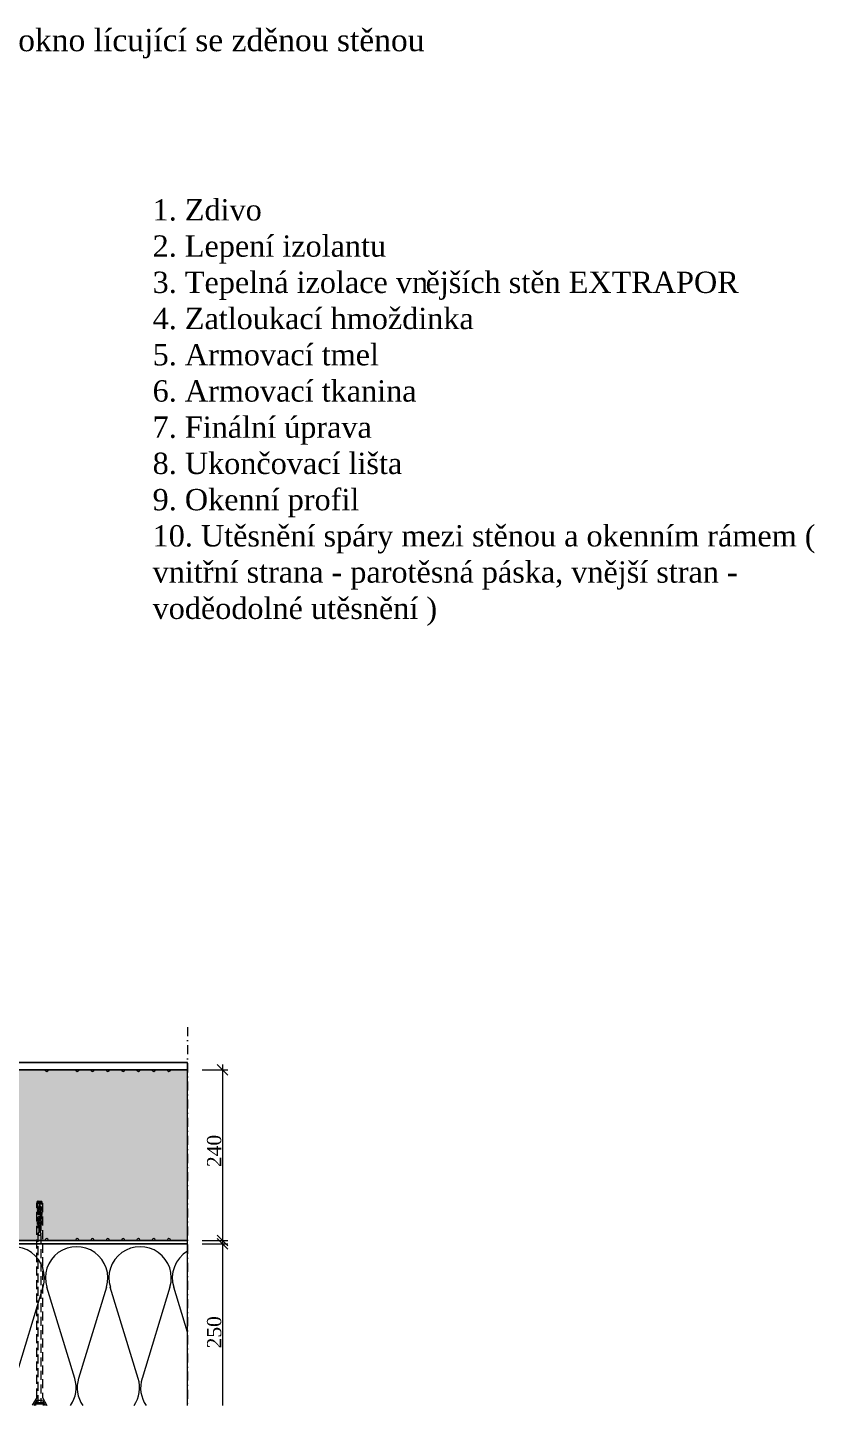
# Model space of a CAD drawing. Header units: millimetres. Extents: x 3755 to 11066, y 2401 to 4339.
# Drawn here: x 9959 to 11066, y 2401 to 4339 of the extents above; entities that cross this region are included whole.
import ezdxf

# ---------------------------------------------------------------- set-up
doc = ezdxf.new("R2010")
doc.units = ezdxf.units.MM
doc.linetypes.add('IMPORT-DASHDOT _2_', pattern=[25.4, 12.7, -6.35, 0, -6.35])
doc.linetypes.add('IMPORT-DASHED', pattern=[19.05, 12.7, -6.35])
for name, color, linetype, lineweight in [('A-DETL', 90, 'Continuous', 18), ('A-DETL-GENF', 92, 'Continuous', 18), ('A-DETL-THIN', 151, 'Continuous', 18), ('G-ANNO-TEXT', 231, 'Continuous', 9)]:
    doc.layers.add(name, color=color, linetype=linetype, lineweight=lineweight)
doc.styles.add('Times New Roman_1', font='times.ttf', dxfattribs={"height": 20})
doc.styles.add('Times New Roman_2', font='times.ttf', dxfattribs={"height": 30})
doc.styles.add('Times New Roman_3', font='times.ttf', dxfattribs={"height": 31.25})

msp = doc.modelspace()

# ---------------------------------------------------------------- hatches: boundary and pattern name
at = {"layer": 'A-DETL-GENF'}
msp.add_hatch(color=30, dxfattribs=at).paths.add_polyline_path([(9945.2, 2633.2), (9983.2, 2633.2), (9983.3, 2633.9), (9983.5, 2634.5), (9983.9, 2635), (9984.5, 2635.4), (9985.1, 2635.6), (9985.7, 2635.7), (9986.4, 2635.6), (9987, 2635.4), (9987.5, 2635), (9987.9, 2634.5), (9988.1, 2633.9), (9988.2, 2633.2), (10026.2, 2633.2), (10026.3, 2633.9), (10026.5, 2634.5), (10026.9, 2635), (10027.5, 2635.4), (10028.1, 2635.6), (10028.7, 2635.7), (10029.4, 2635.6), (10030, 2635.4), (10030.5, 2635), (10030.9, 2634.5), (10031.1, 2633.9), (10031.2, 2633.2), (10047.7, 2633.2), (10047.8, 2633.9), (10048, 2634.5), (10048.4, 2635), (10049, 2635.4), (10049.6, 2635.6), (10050.2, 2635.7), (10050.9, 2635.6), (10051.5, 2635.4), (10052, 2635), (10052.4, 2634.5), (10052.6, 2633.9), (10052.7, 2633.2), (10069.2, 2633.2), (10069.3, 2633.9), (10069.5, 2634.5), (10069.9, 2635), (10070.5, 2635.4), (10071.1, 2635.6), (10071.7, 2635.7), (10072.4, 2635.6), (10073, 2635.4), (10073.5, 2635), (10073.9, 2634.5), (10074.1, 2633.9), (10074.2, 2633.2), (10090.7, 2633.2), (10090.8, 2633.9), (10091, 2634.5), (10091.4, 2635), (10092, 2635.4), (10092.6, 2635.6), (10093.2, 2635.7), (10093.9, 2635.6), (10094.5, 2635.4), (10095, 2635), (10095.4, 2634.5), (10095.6, 2633.9), (10095.7, 2633.2), (10112.2, 2633.2), (10112.3, 2633.9), (10112.5, 2634.5), (10112.9, 2635), (10113.5, 2635.4), (10114.1, 2635.6), (10114.7, 2635.7), (10115.4, 2635.6), (10116, 2635.4), (10116.5, 2635), (10116.9, 2634.5), (10117.1, 2633.9), (10117.2, 2633.2), (10133.7, 2633.2), (10133.8, 2633.9), (10134, 2634.5), (10134.4, 2635), (10135, 2635.4), (10135.6, 2635.6), (10136.2, 2635.7), (10136.9, 2635.6), (10137.5, 2635.4), (10138, 2635), (10138.4, 2634.5), (10138.6, 2633.9), (10138.7, 2633.2), (10155.2, 2633.2), (10155.3, 2633.9), (10155.5, 2634.5), (10155.9, 2635), (10156.5, 2635.4), (10157.1, 2635.6), (10157.7, 2635.7), (10158.4, 2635.6), (10159, 2635.4), (10159.5, 2635), (10159.9, 2634.5), (10160.1, 2633.9), (10160.2, 2633.2), (10183.7, 2633.2), (10183.7, 2873.2), (10160.2, 2873.2), (10160.1, 2872.6), (10159.9, 2872), (10159.5, 2871.4), (10159, 2871.1), (10158.4, 2870.8), (10157.7, 2870.7), (10157.1, 2870.8), (10156.5, 2871.1), (10155.9, 2871.4), (10155.5, 2872), (10155.3, 2872.6), (10155.2, 2873.2), (10138.7, 2873.2), (10138.6, 2872.6), (10138.4, 2872), (10138, 2871.4), (10137.5, 2871.1), (10136.9, 2870.8), (10136.2, 2870.7), (10135.6, 2870.8), (10135, 2871.1), (10134.4, 2871.4), (10134, 2872), (10133.8, 2872.6), (10133.7, 2873.2), (10117.2, 2873.2), (10117.1, 2872.6), (10116.9, 2872), (10116.5, 2871.4), (10116, 2871.1), (10115.4, 2870.8), (10114.7, 2870.7), (10114.1, 2870.8), (10113.5, 2871.1), (10112.9, 2871.4), (10112.5, 2872), (10112.3, 2872.6), (10112.2, 2873.2), (10095.7, 2873.2), (10095.6, 2872.6), (10095.4, 2872), (10095, 2871.4), (10094.5, 2871.1), (10093.9, 2870.8), (10093.2, 2870.7), (10092.6, 2870.8), (10092, 2871.1), (10091.4, 2871.4), (10091, 2872), (10090.8, 2872.6), (10090.7, 2873.2), (10074.2, 2873.2), (10074.1, 2872.6), (10073.9, 2872), (10073.5, 2871.4), (10073, 2871.1), (10072.4, 2870.8), (10071.7, 2870.7), (10071.1, 2870.8), (10070.5, 2871.1), (10069.9, 2871.4), (10069.5, 2872), (10069.3, 2872.6), (10069.2, 2873.2), (10052.7, 2873.2), (10052.6, 2872.6), (10052.4, 2872), (10052, 2871.4), (10051.5, 2871.1), (10050.9, 2870.8), (10050.2, 2870.7), (10049.6, 2870.8), (10049, 2871.1), (10048.4, 2871.4), (10048, 2872), (10047.8, 2872.6), (10047.7, 2873.2), (10031.2, 2873.2), (10031.1, 2872.6), (10030.9, 2872), (10030.5, 2871.4), (10030, 2871.1), (10029.4, 2870.8), (10028.7, 2870.7), (10028.1, 2870.8), (10027.5, 2871.1), (10026.9, 2871.4), (10026.5, 2872), (10026.3, 2872.6), (10026.2, 2873.2), (9988.2, 2873.2), (9988.1, 2872.6), (9987.9, 2872), (9987.5, 2871.4), (9987, 2871.1), (9986.4, 2870.8), (9985.7, 2870.7), (9985.1, 2870.8), (9984.5, 2871.1), (9983.9, 2871.4), (9983.5, 2872), (9983.3, 2872.6), (9983.2, 2873.2), (9945.2, 2873.2), (9945.1, 2872.6), (9944.9, 2872), (9944.5, 2871.4), (9944, 2871.1), (9943.4, 2870.8), (9942.7, 2870.7), (9942.1, 2870.8), (9941.5, 2871.1), (9940.9, 2871.4), (9940.5, 2872), (9940.3, 2872.6), (9940.2, 2873.2), (9923.7, 2873.2), (9923.6, 2872.6), (9923.4, 2872), (9923, 2871.4), (9922.5, 2871.1), (9921.9, 2870.8), (9921.2, 2870.7), (9920.6, 2870.8), (9920, 2871.1), (9919.4, 2871.4), (9919, 2872), (9918.8, 2872.6), (9918.7, 2873.2), (9902.2, 2873.2), (9902.1, 2872.6), (9901.9, 2872), (9901.5, 2871.4), (9901, 2871.1), (9900.4, 2870.8), (9899.7, 2870.7), (9899.1, 2870.8), (9898.5, 2871.1), (9897.9, 2871.4), (9897.5, 2872), (9897.3, 2872.6), (9897.2, 2873.2), (9880.7, 2873.2), (9880.6, 2872.6), (9880.4, 2872), (9880, 2871.4), (9879.5, 2871.1), (9878.9, 2870.8), (9878.2, 2870.7), (9877.6, 2870.8), (9877, 2871.1), (9876.4, 2871.4), (9876, 2872), (9875.8, 2872.6), (9875.7, 2873.2), (9859.2, 2873.2), (9859.1, 2872.6), (9858.9, 2872), (9858.5, 2871.4), (9858, 2871.1), (9857.4, 2870.8), (9856.7, 2870.7), (9856.1, 2870.8), (9855.5, 2871.1), (9854.9, 2871.4), (9854.5, 2872), (9854.3, 2872.6), (9854.2, 2873.2), (9816.7, 2873.2), (9816.2, 2873.1), (9815.7, 2872.9), (9815.3, 2872.6), (9815, 2872.2), (9814.8, 2871.7), (9814.7, 2871.2), (9814.8, 2854), (9814.9, 2853.6), (9815.1, 2853.2), (9815.4, 2852.9), (9815.7, 2852.6), (9827, 2846), (9827.3, 2845.7), (9827.5, 2845.4), (9827.7, 2845), (9827.7, 2844.6), (9827.7, 2816.5), (9827.5, 2816.1), (9827.3, 2815.7), (9827, 2815.4), (9826.7, 2815.1), (9815.4, 2808.5), (9815.1, 2808.2), (9814.9, 2807.9), (9814.8, 2807.5), (9814.7, 2807.1), (9814.8, 2792), (9814.9, 2791.6), (9815.1, 2791.2), (9815.4, 2790.9), (9815.7, 2790.6), (9827, 2784), (9827.3, 2783.7), (9827.5, 2783.4), (9827.7, 2783), (9827.7, 2782.6), (9827.7, 2754.5), (9827.5, 2754.1), (9827.3, 2753.7), (9827, 2753.4), (9826.7, 2753.1), (9815.4, 2746.5), (9815.1, 2746.2), (9814.9, 2745.9), (9814.8, 2745.5), (9814.7, 2745.1), (9814.8, 2730), (9814.9, 2729.6), (9815.1, 2729.2), (9815.4, 2728.9), (9815.7, 2728.6), (9827, 2722), (9827.3, 2721.7), (9827.5, 2721.4), (9827.7, 2721), (9827.7, 2720.6), (9827.7, 2692.5), (9827.5, 2692.1), (9827.3, 2691.7), (9827, 2691.4), (9826.7, 2691.1), (9815.4, 2684.5), (9815.1, 2684.2), (9814.9, 2683.9), (9814.8, 2683.5), (9814.7, 2683.1), (9814.8, 2668), (9814.9, 2667.6), (9815.1, 2667.2), (9815.4, 2666.9), (9815.7, 2666.6), (9827, 2660), (9827.3, 2659.7), (9827.5, 2659.4), (9827.7, 2659), (9827.7, 2658.6), (9827.7, 2635.2), (9827.8, 2634.7), (9828, 2634.2), (9828.3, 2633.8), (9828.7, 2633.5), (9829.2, 2633.3), (9829.7, 2633.2), (9854.2, 2633.2), (9854.3, 2633.9), (9854.5, 2634.5), (9854.9, 2635), (9855.5, 2635.4), (9856.1, 2635.6), (9856.7, 2635.7), (9857.4, 2635.6), (9858, 2635.4), (9858.5, 2635), (9858.9, 2634.5), (9859.1, 2633.9), (9859.2, 2633.2), (9875.7, 2633.2), (9875.8, 2633.9), (9876, 2634.5), (9876.4, 2635), (9877, 2635.4), (9877.6, 2635.6), (9878.2, 2635.7), (9878.9, 2635.6), (9879.5, 2635.4), (9880, 2635), (9880.4, 2634.5), (9880.6, 2633.9), (9880.7, 2633.2), (9897.2, 2633.2), (9897.3, 2633.9), (9897.5, 2634.5), (9897.9, 2635), (9898.5, 2635.4), (9899.1, 2635.6), (9899.7, 2635.7), (9900.4, 2635.6), (9901, 2635.4), (9901.5, 2635), (9901.9, 2634.5), (9902.1, 2633.9), (9902.2, 2633.2), (9918.7, 2633.2), (9918.8, 2633.9), (9919, 2634.5), (9919.4, 2635), (9920, 2635.4), (9920.6, 2635.6), (9921.2, 2635.7), (9921.9, 2635.6), (9922.5, 2635.4), (9923, 2635), (9923.4, 2634.5), (9923.6, 2633.9), (9923.7, 2633.2), (9940.2, 2633.2), (9940.3, 2633.9), (9940.5, 2634.5), (9940.9, 2635), (9941.5, 2635.4), (9942.1, 2635.6), (9942.7, 2635.7), (9943.4, 2635.6), (9944, 2635.4), (9944.5, 2635), (9944.9, 2634.5), (9945.1, 2633.9)])
h = msp.add_hatch(dxfattribs=at)
h.set_pattern_fill('FP_13', color=3, style=0, pattern_type=2)
h.set_pattern_definition([(90, (-3944.255, -3471.584), (11.112, 5.556), [0, -11.112])])
h.paths.add_polyline_path([(9988.1, 2628.2), (10183.7, 2628.2), (10183.7, 2633.2), (9839.6, 2633.2), (9839.6, 2628.2), (9983.3, 2628.2)])

# ---------------------------------------------------------------- linework, layer by layer
at = {"layer": 'A-DETL', "linetype": 'IMPORT-DASHDOT _2_'}
msp.add_line((10183.7, 2933.2), (10183.7, 2401.2), dxfattribs=at)
at = {"layer": 'A-DETL'}
for p, q in [((10183.7, 2883.2), (9789.6, 2883.2)), ((9789.6, 2883.2), (10183.7, 2883.2)), ((9814.7, 2873.2), (10183.7, 2873.2)), ((10183.7, 2873.2), (9814.7, 2873.2)), ((9945.2, 2873.2), (9983.2, 2873.2)), ((9988.2, 2873.2), (10026.2, 2873.2)), ((10031.2, 2873.2), (10047.7, 2873.2)), ((10052.7, 2873.2), (10069.2, 2873.2)), ((10074.2, 2873.2), (10090.7, 2873.2)), ((10095.7, 2873.2), (10112.2, 2873.2)), ((10117.2, 2873.2), (10133.7, 2873.2)), ((10138.7, 2873.2), (10155.2, 2873.2)), ((10160.2, 2873.2), (10183.7, 2873.2)), ((10183.7, 2873.2), (10183.7, 2883.2)), ((10183.7, 2633.2), (10183.7, 2873.2)), ((10204.3, 2873.2), (10240.6, 2873.2)), ((10240.6, 2865.7), (10225.6, 2880.7)), ((10233.1, 2880.7), (10233.1, 2628.2)), ((10225.6, 2640.7), (10240.6, 2625.7)), ((10240.6, 2620.7), (10225.6, 2635.7)), ((10183.7, 2633.2), (9814.7, 2633.2)), ((9814.7, 2633.2), (10183.7, 2633.2)), ((9814.7, 2628.2), (10183.7, 2628.2)), ((10183.7, 2628.2), (9814.7, 2628.2)), ((9814.7, 2628.2), (10183.7, 2628.2)), ((9983.2, 2633.2), (9945.2, 2633.2)), ((10026.2, 2633.2), (9988.2, 2633.2)), ((10047.7, 2633.2), (10031.2, 2633.2)), ((10069.2, 2633.2), (10052.7, 2633.2)), ((10090.7, 2633.2), (10074.2, 2633.2)), ((10112.2, 2633.2), (10095.7, 2633.2)), ((10133.7, 2633.2), (10117.2, 2633.2)), ((10155.2, 2633.2), (10138.7, 2633.2)), ((10183.7, 2633.2), (10160.2, 2633.2)), ((10183.7, 2628.2), (10183.7, 2633.2)), ((10183.7, 2401.2), (10183.7, 2628.2)), ((10204.3, 2633.2), (10240.6, 2633.2)), ((10204.3, 2628.2), (10240.6, 2628.2)), ((10233.1, 2633.2), (10233.1, 2401.2)), ((9980.5, 2567.5), (9941.4, 2439.2)), ((10025.1, 2438.9), (9986, 2567.2)), ((10069.7, 2567.5), (10030.6, 2439.2)), ((10114.4, 2438.9), (10075.2, 2567.2)), ((10159, 2567.5), (10119.9, 2439.2)), ((10183.7, 2504.2), (10164.5, 2567.2))]:
    msp.add_line(p, q, dxfattribs=at)
at = {"layer": 'A-DETL', "linetype": 'IMPORT-DASHED'}
for p, q in [((9971.6, 2412.3), (9971.6, 2685.7)), ((9971.6, 2685.7), (9979.6, 2685.7)), ((9971.6, 2684.5), (9972.8, 2684.5)), ((9971.6, 2679.5), (9974.4, 2679.5)), ((9971.6, 2677.5), (9977, 2677.5)), ((9972.6, 2688.2), (9978.6, 2688.2)), ((9973.6, 2678.2), (9975.6, 2683.2)), ((9973.6, 2402.7), (9973.6, 2678.2)), ((9977.4, 2685.7), (9973.9, 2685.7)), ((9973.9, 2685.7), (9977.4, 2685.7)), ((9974.6, 2688.2), (9974.6, 2685.4)), ((9975.5, 2684.5), (9979.6, 2684.5)), ((9975.6, 2683.2), (9977.6, 2678.2)), ((9976.6, 2688.2), (9976.6, 2685.7)), ((9977.6, 2678.2), (9977.6, 2402.7)), ((9978.7, 2679.5), (9979.6, 2679.5)), ((9979.6, 2685.7), (9979.6, 2412.2)), ((9971.6, 2670.5), (9973.1, 2670.5)), ((9971.6, 2665.5), (9973.2, 2665.5)), ((9971.6, 2658.5), (9977, 2658.5)), ((9971.6, 2656.5), (9975.7, 2656.5)), ((9974.2, 2672.5), (9979.6, 2672.5)), ((9974.2, 2663.5), (9979.6, 2663.5)), ((9978, 2670.5), (9979.6, 2670.5)), ((9978.1, 2665.5), (9979.6, 2665.5)), ((9978.7, 2656.5), (9979.6, 2656.5)), ((9974.6, 2653.9), (9974.6, 2644.5)), ((9976.6, 2654), (9976.6, 2644.5)), ((9971.6, 2412.3), (9965.2, 2401.2)), ((9971.6, 2408.2), (9967.5, 2401.2)), ((9969.5, 2404.6), (9981.7, 2404.6)), ((9969.8, 2405.1), (9981.4, 2405.1)), ((9981.1, 2402.7), (9970.1, 2402.7)), ((9970.1, 2402.7), (9970.1, 2401.2)), ((9979.6, 2408.2), (9971.6, 2408.2)), ((9979.6, 2412.2), (9985.9, 2401.2)), ((9979.6, 2408.2), (9983.6, 2401.2)), ((9981.1, 2401.2), (9981.1, 2402.7))]:
    msp.add_line(p, q, dxfattribs=at)
at = {"layer": 'A-DETL'}
for centre, radius, start, end in [((9985.7, 2873.2), 2.5, 180, 0), ((10028.7, 2873.2), 2.5, 180, 0), ((10050.2, 2873.2), 2.5, 180, 0), ((10071.7, 2873.2), 2.5, 180, 0), ((10093.2, 2873.2), 2.5, 180, 0), ((10114.7, 2873.2), 2.5, 180, 0), ((10136.2, 2873.2), 2.5, 180, 0), ((10157.7, 2873.2), 2.5, 180, 0), ((9985.7, 2633.2), 2.5, 0, 180), ((10028.7, 2633.2), 2.5, 0, 180), ((10050.2, 2633.2), 2.5, 0, 180), ((10071.7, 2633.2), 2.5, 0, 180), ((10093.2, 2633.2), 2.5, 0, 180), ((10114.7, 2633.2), 2.5, 0, 180), ((10136.2, 2633.2), 2.5, 0, 180), ((10157.7, 2633.2), 2.5, 0, 180), ((9938.6, 2580.4), 43.9, 342.9234, 197.4794), ((10027.8, 2580.4), 43.9, 342.9234, 197.4794), ((10117.1, 2580.4), 43.9, 342.9234, 197.4794), ((10206.3, 2580.4), 43.9, 121.026, 197.4794), ((9983.2, 2426.1), 43.9, 325.4786, 17.0766), ((10072.5, 2426.1), 43.9, 162.5317, 214.6583), ((10072.5, 2426.1), 43.9, 325.3354, 17.0766), ((10161.7, 2426.1), 43.9, 162.5317, 214.6751)]:
    msp.add_arc(centre, radius, start, end, dxfattribs=at)
at = {"layer": 'A-DETL', "linetype": 'IMPORT-DASHED'}
for centre, radius, start, end in [((9976.3, 2685.3), 4.68, 141.4912, 174.9052), ((9975.1, 2682.4), 3.04, 99.5019, 279.4104), ((9975.6, 2672.9), 3.5, 90, 270), ((9975.3, 2686.1), 2.76, 129.0447, 187.3529), ((9975.6, 2672.9), 1.5, 90, 270), ((9978.2, 2683), 3.04, 117.8007, 211.5095), ((9975.6, 2677.9), 3.5, 270, 90), ((9975.6, 2677.9), 1.5, 270, 90), ((9975.8, 2686.1), 2.76, 352.6471, 50.9553), ((9974.9, 2685.3), 4.68, 5.0949, 38.5088), ((9975.6, 2662.9), 3.5, 90, 270.3676), ((9975.6, 2662.9), 3.5, 90, 270.3676), ((9975.6, 2662.9), 3.5, 90, 270.3676), ((9975.6, 2662.9), 1.5, 90, 269.4411), ((9977.6, 2654.1), 3.03, 115.1472, 184.4675), ((9975.6, 2667.9), 3.5, 270, 90), ((9975.6, 2667.9), 1.5, 270, 90), ((9975.7, 2658.1), 3.38, 296.359, 91.7461), ((9975.7, 2658.1), 1.38, 298.1493, 92.7141), ((9977.6, 2654.1), 1.03, 115.1472, 184.4675), ((9975.6, 2642.6), 2.12, 118.0831, 61.9169)]:
    msp.add_arc(centre, radius, start, end, dxfattribs=at)
at = {"layer": 'A-DETL-THIN'}
for p, q in [((9983.2, 2873.2), (9945.2, 2873.2)), ((10026.2, 2873.2), (9988.2, 2873.2)), ((10047.7, 2873.2), (10031.2, 2873.2)), ((10069.2, 2873.2), (10052.7, 2873.2)), ((10090.7, 2873.2), (10074.2, 2873.2)), ((10112.2, 2873.2), (10095.7, 2873.2)), ((10133.7, 2873.2), (10117.2, 2873.2)), ((10155.2, 2873.2), (10138.7, 2873.2)), ((10183.7, 2873.2), (10160.2, 2873.2)), ((10183.7, 2633.2), (10183.7, 2873.2)), ((9839.6, 2628.2), (10183.7, 2628.2)), ((9945.2, 2633.2), (9983.2, 2633.2)), ((9988.2, 2633.2), (9983.2, 2633.2)), ((9988.2, 2633.2), (10026.2, 2633.2)), ((10031.2, 2633.2), (10026.2, 2633.2)), ((10031.2, 2633.2), (10047.7, 2633.2)), ((10052.7, 2633.2), (10047.7, 2633.2)), ((10052.7, 2633.2), (10069.2, 2633.2)), ((10074.2, 2633.2), (10069.2, 2633.2)), ((10074.2, 2633.2), (10090.7, 2633.2)), ((10095.7, 2633.2), (10090.7, 2633.2)), ((10095.7, 2633.2), (10112.2, 2633.2)), ((10117.2, 2633.2), (10112.2, 2633.2)), ((10117.2, 2633.2), (10133.7, 2633.2)), ((10138.7, 2633.2), (10133.7, 2633.2)), ((10138.7, 2633.2), (10155.2, 2633.2)), ((10160.2, 2633.2), (10155.2, 2633.2)), ((10160.2, 2633.2), (10183.7, 2633.2)), ((10183.7, 2628.2), (10183.7, 2633.2))]:
    msp.add_line(p, q, dxfattribs=at)
for centre, start, end in [((9985.7, 2873.2), 180, 360), ((10028.7, 2873.2), 180, 360), ((10050.2, 2873.2), 180, 360), ((10071.7, 2873.2), 180, 360), ((10093.2, 2873.2), 180, 360), ((10114.7, 2873.2), 180, 360), ((10136.2, 2873.2), 180, 360), ((10157.7, 2873.2), 180, 360), ((9985.7, 2633.2), 0, 180), ((10028.7, 2633.2), 0, 180), ((10050.2, 2633.2), 0, 180), ((10071.7, 2633.2), 0, 180), ((10093.2, 2633.2), 0, 180), ((10114.7, 2633.2), 0, 180), ((10136.2, 2633.2), 0, 180), ((10157.7, 2633.2), 0, 180)]:
    msp.add_arc(centre, 2.5, start, end, dxfattribs=at)

# ---------------------------------------------------------------- texts
at = {"layer": 'G-ANNO-TEXT', "color": 1, "attachment_point": 1}
for s, insert, char_height, width, style in [('ějších stěn EXTRAPOR - nadpraží, ostění, parapet - okno lícující se zděnou stěnou', (8946.8, 4336.6), 31.25, 1920.843, 'Times New Roman_3'), ('1. Zdivo', (10134.7, 4097.3), 30, 184.789, 'Times New Roman_2'), ('2. Lepení izolantu', (10134.7, 4046.4), 30, 394.831, 'Times New Roman_2'), ('3. Tepelná izolace vn', (10134.7, 3995.4), 30, 465.38, 'Times New Roman_2'), ('ějších stěn EXTRAPOR', (10518.6, 3995.4), 30, 529.915, 'Times New Roman_2'), ('4. Zatloukací hmoždinka', (10134.7, 3944.5), 30, 541.941, 'Times New Roman_2'), ('5. Armovací tmel', (10134.7, 3893.6), 30, 380.401, 'Times New Roman_2'), ('6. Armovací tkanina', (10134.7, 3842.6), 30, 444.937, 'Times New Roman_2'), ('7. Finální úprava', (10134.7, 3791.7), 30, 370.78, 'Times New Roman_2'), ('8. Ukončovací lišta', (10134.7, 3740.8), 30, 422.088, 'Times New Roman_2'), ('9. Okenní profil', (10134.7, 3689.8), 30, 349.536, 'Times New Roman_2'), ('10. Utěsnění spáry mezi stěnou a okenním rámem (', (10134.7, 3638.9), 30, 1115.548, 'Times New Roman_2'), ('vnitřní strana - parotěsná páska, vnější stran -', (10134.7, 3588), 30, 988.882, 'Times New Roman_2'), ('voděodolné utěsnění )', (10134.7, 3537), 30, 481.012, 'Times New Roman_2')]:
    msp.add_mtext(s, dxfattribs=dict(at, insert=insert, char_height=char_height, width=width, style=style))
at = {"layer": 'G-ANNO-TEXT', "color": 1, "char_height": 20, "width": 55.316, "attachment_point": 1, "rotation": 90, "style": 'Times New Roman_1'}
for s, insert in [('240', (10211.2, 2736.3)), ('250', (10211.2, 2481.3))]:
    msp.add_mtext(s, dxfattribs=dict(at, insert=insert))

doc.saveas('drawing.dxf')
